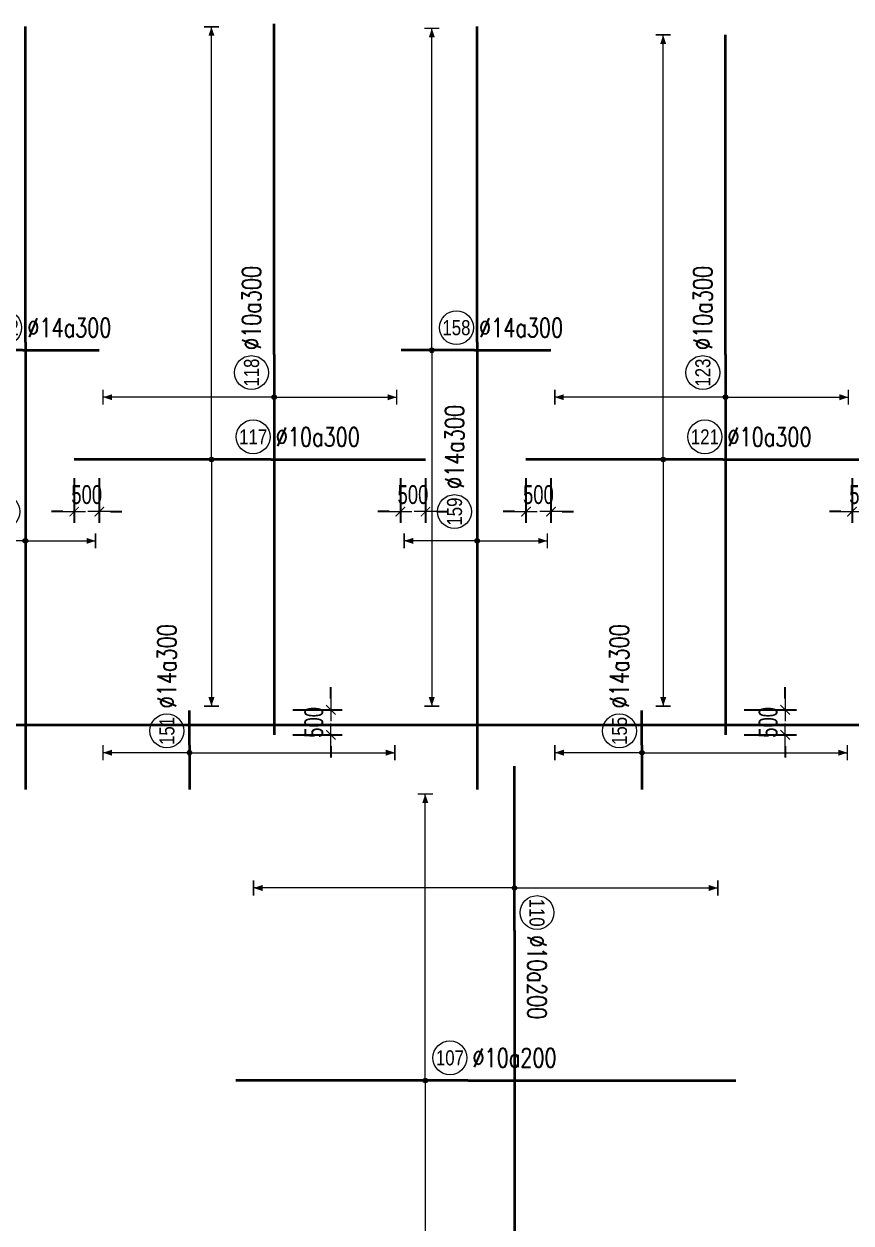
# Model space of a CAD drawing. Header units: millimetres. Extents: x -179076 to 505271, y -44005 to 99253.
# Drawn here: x 54700 to 71178, y 55080 to 78959 of the extents above; entities that cross this region are included whole.
import ezdxf
from ezdxf.enums import TextEntityAlignment as Align

# ---------------------------------------------------------------- set-up
doc = ezdxf.new("R2010")
doc.units = ezdxf.units.MM
doc.layers.get('0').update_dxf_attribs({"lineweight": 20})
doc.layers.get('Defpoints').update_dxf_attribs({"color": 151, "lineweight": 9})
for name, color, linetype, lineweight in [('NDC_S_DIM', 1, 'Continuous', 15), ('NDC_S_REBAR', 4, 'Continuous', 35), ('NDC_S_VN TEXT', 7, 'Continuous', 20)]:
    doc.layers.add(name, color=color, linetype=linetype, lineweight=lineweight)
doc.styles.add('ARIAL', font='arial.ttf', dxfattribs={"width": 0.8})
doc.styles.add('NDC_DIM', font='', dxfattribs={"width": 0.75})
doc.styles.add('NDC_EN TXT', font='romans.shx', dxfattribs={"width": 0.8})
doc.styles.get('NDC_DIM').set_extended_font_data('Dotum')
doc.dimstyles.new('NDC_dim_150', dxfattribs={"dimscale": 150, "dimtxt": 2.5, "dimasz": 1.5, "dimexe": 1.5, "dimexo": 2.5, "dimgap": 1, "dimtad": 1, "dimdec": 0, "dimzin": 0, "dimdsep": 46, "dimtxsty": 'NDC_DIM', "dimblk": 'DIMMARK', "dimcen": 0.09, "dimdle": 1.2, "dimclrd": 1, "dimclre": 1, "dimclrt": 3, "dimadec": 0, "dimazin": 0, "dimtfac": 1, "dimtdec": 0, "dimtix": 1, "dimtofl": 0, "dimtmove": 0, "dimatfit": 3, "dimfxl": 8, "dimfxlon": 1, "dimtolj": 1, "dimtzin": 0, "dimarcsym": 0})

# ---------------------------------------------------------------- blocks, each defined once
blk = doc.blocks.new('DIMMARK')
at = {"layer": 'NDC_S_DIM', "color": 1}
blk.add_line((-1.5, 0), (1, 0), dxfattribs=at)
at = {"layer": 'NDC_S_DIM', "color": 2, "const_width": 0.1}
blk.add_lwpolyline([(-0.42, -0.42), (0.42, 0.42)], dxfattribs=at)
blk = doc.blocks.new('*D398')
at = {"layer": 'Defpoints', "color": 0, "transparency": 16777216}
for p in [(55700, 70287), (56200, 70287), (56200, 69247)]:
    blk.add_point(p, dxfattribs=at)
at = {"layer": 'NDC_S_DIM', "color": 1, "lineweight": -2, "transparency": 16777216}
for p, q in [((55700, 69912), (55700, 69022)), ((56200, 69912), (56200, 69022)), ((55475, 69247), (55250, 69247)), ((56425, 69247), (56650, 69247))]:
    blk.add_line(p, q, dxfattribs=at)
at = {"layer": 'NDC_S_DIM', "color": 1, "lineweight": -2, "transparency": 16777216, "xscale": 225, "yscale": 225, "zscale": 225}
blk.add_blockref('DIMMARK', (55700, 69247), dxfattribs=at)
at = {"layer": 'NDC_S_DIM', "color": 1, "lineweight": -2, "transparency": 16777216, "xscale": 225, "yscale": 225, "zscale": 225, "rotation": 180}
blk.add_blockref('DIMMARK', (56200, 69247), dxfattribs=at)
at = {"layer": 'NDC_S_DIM', "color": 3, "transparency": 16777216, "insert": (55950, 69585), "char_height": 375, "attachment_point": 5, "style": 'NDC_DIM'}
blk.add_mtext('\\A1;500', dxfattribs=at)
blk = doc.blocks.new('*D399')
at = {"layer": 'Defpoints', "color": 0, "transparency": 16777216}
for p in [(62200, 70287), (62700, 70287), (62700, 69247)]:
    blk.add_point(p, dxfattribs=at)
at = {"layer": 'NDC_S_DIM', "color": 1, "lineweight": -2, "transparency": 16777216}
for p, q in [((62200, 69912), (62200, 69022)), ((62700, 69912), (62700, 69022)), ((61975, 69247), (61750, 69247)), ((62925, 69247), (63150, 69247))]:
    blk.add_line(p, q, dxfattribs=at)
at = {"layer": 'NDC_S_DIM', "color": 1, "lineweight": -2, "transparency": 16777216, "xscale": 225, "yscale": 225, "zscale": 225}
blk.add_blockref('DIMMARK', (62200, 69247), dxfattribs=at)
at = {"layer": 'NDC_S_DIM', "color": 1, "lineweight": -2, "transparency": 16777216, "xscale": 225, "yscale": 225, "zscale": 225, "rotation": 180}
blk.add_blockref('DIMMARK', (62700, 69247), dxfattribs=at)
at = {"layer": 'NDC_S_DIM', "color": 3, "transparency": 16777216, "insert": (62450, 69585), "char_height": 375, "attachment_point": 5, "style": 'NDC_DIM'}
blk.add_mtext('\\A1;500', dxfattribs=at)
blk = doc.blocks.new('*D400')
at = {"layer": 'Defpoints', "color": 0, "transparency": 16777216}
for p in [(64700, 70287), (65200, 70287), (64700, 69247)]:
    blk.add_point(p, dxfattribs=at)
at = {"layer": 'NDC_S_DIM', "color": 1, "lineweight": -2, "transparency": 16777216}
for p, q in [((64700, 69912), (64700, 69022)), ((65200, 69912), (65200, 69022)), ((64475, 69247), (64250, 69247)), ((65425, 69247), (65650, 69247))]:
    blk.add_line(p, q, dxfattribs=at)
at = {"layer": 'NDC_S_DIM', "color": 1, "lineweight": -2, "transparency": 16777216, "xscale": 225, "yscale": 225, "zscale": 225}
blk.add_blockref('DIMMARK', (64700, 69247), dxfattribs=at)
at = {"layer": 'NDC_S_DIM', "color": 1, "lineweight": -2, "transparency": 16777216, "xscale": 225, "yscale": 225, "zscale": 225, "rotation": 180}
blk.add_blockref('DIMMARK', (65200, 69247), dxfattribs=at)
at = {"layer": 'NDC_S_DIM', "color": 3, "transparency": 16777216, "insert": (64950, 69585), "char_height": 375, "attachment_point": 5, "style": 'NDC_DIM'}
blk.add_mtext('\\A1;500', dxfattribs=at)
blk = doc.blocks.new('*D401')
at = {"layer": 'Defpoints', "color": 0, "transparency": 16777216}
for p in [(71200, 70287), (71700, 70287), (71200, 69247)]:
    blk.add_point(p, dxfattribs=at)
at = {"layer": 'NDC_S_DIM', "color": 1, "lineweight": -2, "transparency": 16777216}
for p, q in [((71200, 69912), (71200, 69022)), ((71700, 69912), (71700, 69022)), ((70975, 69247), (70750, 69247)), ((71925, 69247), (72150, 69247))]:
    blk.add_line(p, q, dxfattribs=at)
at = {"layer": 'NDC_S_DIM', "color": 1, "lineweight": -2, "transparency": 16777216, "xscale": 225, "yscale": 225, "zscale": 225}
blk.add_blockref('DIMMARK', (71200, 69247), dxfattribs=at)
at = {"layer": 'NDC_S_DIM', "color": 1, "lineweight": -2, "transparency": 16777216, "xscale": 225, "yscale": 225, "zscale": 225, "rotation": 180}
blk.add_blockref('DIMMARK', (71700, 69247), dxfattribs=at)
at = {"layer": 'NDC_S_DIM', "color": 3, "transparency": 16777216, "insert": (71450, 69585), "char_height": 375, "attachment_point": 5, "style": 'NDC_DIM'}
blk.add_mtext('\\A1;500', dxfattribs=at)
blk = doc.blocks.new('*D416')
at = {"layer": 'Defpoints', "color": 0, "transparency": 16777216}
for p in [(59683, 65300), (60815, 65300), (59683, 64800)]:
    blk.add_point(p, dxfattribs=at)
at = {"layer": 'NDC_S_DIM', "color": 1, "lineweight": -2, "transparency": 16777216}
for p, q in [((60815, 65525), (60815, 65750)), ((60058, 65300), (61040, 65300)), ((60058, 64800), (61040, 64800)), ((60815, 64575), (60815, 64350))]:
    blk.add_line(p, q, dxfattribs=at)
at = {"layer": 'NDC_S_DIM', "color": 1, "lineweight": -2, "transparency": 16777216, "xscale": 225, "yscale": 225, "zscale": 225}
for p, rotation in [((60815, 65300), 270), ((60815, 64800), 90)]:
    blk.add_blockref('DIMMARK', p, dxfattribs=dict(at, rotation=rotation))
at = {"layer": 'NDC_S_DIM', "color": 3, "transparency": 16777216, "insert": (60477, 65050), "char_height": 375, "attachment_point": 5, "rotation": 90, "style": 'NDC_DIM'}
blk.add_mtext('\\A1;500', dxfattribs=at)
blk = doc.blocks.new('*D417')
at = {"layer": 'Defpoints', "color": 0, "transparency": 16777216}
for p in [(68675, 65300), (69866, 65300), (68675, 64800)]:
    blk.add_point(p, dxfattribs=at)
at = {"layer": 'NDC_S_DIM', "color": 1, "lineweight": -2, "transparency": 16777216}
for p, q in [((69866, 65525), (69866, 65750)), ((69050, 65300), (70091, 65300)), ((69050, 64800), (70091, 64800)), ((69866, 64575), (69866, 64350))]:
    blk.add_line(p, q, dxfattribs=at)
at = {"layer": 'NDC_S_DIM', "color": 1, "lineweight": -2, "transparency": 16777216, "xscale": 225, "yscale": 225, "zscale": 225}
for p, rotation in [((69866, 65300), 270), ((69866, 64800), 90)]:
    blk.add_blockref('DIMMARK', p, dxfattribs=dict(at, rotation=rotation))
at = {"layer": 'NDC_S_DIM', "color": 3, "transparency": 16777216, "insert": (69528, 65050), "char_height": 375, "attachment_point": 5, "rotation": 90, "style": 'NDC_DIM'}
blk.add_mtext('\\A1;500', dxfattribs=at)
blk = doc.blocks.new('*U713')
at = {"layer": 'NDC_S_REBAR'}
blk.add_line((0, 0), (281, 0), dxfattribs=at)
at = {"layer": 'NDC_S_VN TEXT', "style": 'ARIAL', "width": 0.8}
blk.add_attdef('KHT', text='', height=2, dxfattribs=at).set_placement((35.24, 3), align=Align.MIDDLE_CENTER)
at = {"layer": 'NDC_S_VN TEXT', "color": 3, "style": 'NDC_EN TXT', "width": 0.75}
blk.add_attdef('DKT', (38.24, 1.75), '', height=2.5, dxfattribs=at)
blk = doc.blocks.new('*U711')
h = blk.add_hatch(color=6)
edge = h.paths.add_edge_path()
edge.add_arc((-7.93, 0), 0.3, 0, 360)
at = {"layer": 'NDC_S_DIM', "color": 8}
for q in [(-7.93, 57.45), (-7.93, -32.75)]:
    blk.add_line((-7.93, 0), q, dxfattribs=at)
for points in [[(-8.93, 57.45, 0.2, 0.2, 0), (-6.93, 57.45, 0, 0, 0)], [(-8.93, -32.75, 0.2, 0.2, 0), (-6.93, -32.75, 0, 0, 0)]]:
    blk.add_lwpolyline(points, format="xyseb", dxfattribs=at)
at = {"layer": 'NDC_S_DIM'}
blk.add_circle((-2.39, 3), 2.25, dxfattribs=at)
at = {"layer": 'NDC_S_DIM', "color": 6}
blk.add_circle((-7.93, 0), 0.3, dxfattribs=at)
at = {"layer": 'NDC_S_DIM', "color": 8}
for points in [[(-8.33, 56.25), (-7.93, 57.45), (-7.53, 56.25)], [(-8.33, -31.55), (-7.93, -32.75), (-7.53, -31.55)]]:
    blk.add_solid(points, dxfattribs=at)
at = {"layer": 'NDC_S_REBAR'}
for p, q in [((0, 0), (-26.16, 0)), ((-26.16, 0), (-26.16, 0)), ((0, 0), (20.5, 0)), ((20.5, 0), (20.5, 0)), ((20.5, 0), (20.5, 0)), ((-26.16, 0), (-26.16, 0))]:
    blk.add_line(p, q, dxfattribs=at)
at = {"layer": 'NDC_S_VN TEXT', "style": 'ARIAL', "width": 0.8}
blk.add_attdef('KHT', text='', height=2, dxfattribs=at).set_placement((-2.39, 3), align=Align.MIDDLE_CENTER)
at = {"layer": 'NDC_S_VN TEXT', "color": 3, "style": 'NDC_EN TXT', "width": 0.75}
blk.add_attdef('DKT', (0.61, 1.75), '', height=2.5, dxfattribs=at)
blk = doc.blocks.new('*U710')
h = blk.add_hatch(color=6)
edge = h.paths.add_edge_path()
edge.add_arc((-7.93, 0), 0.3, 0, 360)
at = {"layer": 'NDC_S_DIM', "color": 8}
for q in [(-7.93, 56.37), (-7.93, -32.75)]:
    blk.add_line((-7.93, 0), q, dxfattribs=at)
for points in [[(-8.93, 56.37, 0.2, 0.2, 0), (-6.93, 56.37, 0, 0, 0)], [(-8.93, -32.75, 0.2, 0.2, 0), (-6.93, -32.75, 0, 0, 0)]]:
    blk.add_lwpolyline(points, format="xyseb", dxfattribs=at)
at = {"layer": 'NDC_S_DIM'}
blk.add_circle((-2.39, 3), 2.25, dxfattribs=at)
at = {"layer": 'NDC_S_DIM', "color": 6}
blk.add_circle((-7.93, 0), 0.3, dxfattribs=at)
at = {"layer": 'NDC_S_DIM', "color": 8}
for points in [[(-8.33, 55.17), (-7.93, 56.37), (-7.53, 55.17)], [(-8.33, -31.55), (-7.93, -32.75), (-7.53, -31.55)]]:
    blk.add_solid(points, dxfattribs=at)
at = {"layer": 'NDC_S_REBAR'}
for p, q in [((0, 0), (-26.16, 0)), ((-26.16, 0), (-26.16, 0)), ((0, 0), (20.5, 0)), ((20.5, 0), (20.5, 0)), ((20.5, 0), (20.5, 0)), ((-26.16, 0), (-26.16, 0))]:
    blk.add_line(p, q, dxfattribs=at)
at = {"layer": 'NDC_S_VN TEXT', "style": 'ARIAL', "width": 0.8}
blk.add_attdef('KHT', text='', height=2, dxfattribs=at).set_placement((-2.39, 3), align=Align.MIDDLE_CENTER)
at = {"layer": 'NDC_S_VN TEXT', "color": 3, "style": 'NDC_EN TXT', "width": 0.75}
blk.add_attdef('DKT', (0.61, 1.75), '', height=2.5, dxfattribs=at)
blk = doc.blocks.new('*U700')
h = blk.add_hatch(color=6)
edge = h.paths.add_edge_path()
edge.add_arc((-5.66, 0), 0.3, 0, 360)
at = {"layer": 'NDC_S_DIM', "color": 8}
for q in [(-5.66, 42.49), (-5.66, -47.25)]:
    blk.add_line((-5.66, 0), q, dxfattribs=at)
for points in [[(-6.66, 42.49, 0.2, 0.2, 0), (-4.66, 42.49, 0, 0, 0)], [(-6.66, -47.25, 0.2, 0.2, 0), (-4.66, -47.25, 0, 0, 0)]]:
    blk.add_lwpolyline(points, format="xyseb", dxfattribs=at)
at = {"layer": 'NDC_S_DIM'}
blk.add_circle((-2.39, 3), 2.25, dxfattribs=at)
at = {"layer": 'NDC_S_DIM', "color": 6}
blk.add_circle((-5.66, 0), 0.3, dxfattribs=at)
at = {"layer": 'NDC_S_DIM', "color": 8}
for points in [[(-6.06, 41.29), (-5.66, 42.49), (-5.26, 41.29)], [(-6.06, -46.05), (-5.66, -47.25), (-5.26, -46.05)]]:
    blk.add_solid(points, dxfattribs=at)
at = {"layer": 'NDC_S_REBAR'}
for p, q in [((0, 0), (-9.73, 0)), ((-9.73, 0), (-9.73, 0)), ((0, 0), (10.15, 0)), ((10.15, 0), (10.15, 0)), ((10.15, 0), (10.15, 0)), ((-9.73, 0), (-9.73, 0))]:
    blk.add_line(p, q, dxfattribs=at)
at = {"layer": 'NDC_S_VN TEXT', "style": 'ARIAL', "width": 0.8}
blk.add_attdef('KHT', text='', height=2, dxfattribs=at).set_placement((-2.39, 3), align=Align.MIDDLE_CENTER)
at = {"layer": 'NDC_S_VN TEXT', "color": 3, "style": 'NDC_EN TXT', "width": 0.75}
blk.add_attdef('DKT', (0.61, 1.75), '', height=2.5, dxfattribs=at)
blk = doc.blocks.new('*U699')
h = blk.add_hatch(color=6)
edge = h.paths.add_edge_path()
edge.add_arc((-5.66, 0), 0.3, 0, 360)
at = {"layer": 'NDC_S_DIM', "color": 8}
for q in [(-5.66, 42.75), (-5.66, -47.25)]:
    blk.add_line((-5.66, 0), q, dxfattribs=at)
for points in [[(-6.66, 42.75, 0.2, 0.2, 0), (-4.66, 42.75, 0, 0, 0)], [(-6.66, -47.25, 0.2, 0.2, 0), (-4.66, -47.25, 0, 0, 0)]]:
    blk.add_lwpolyline(points, format="xyseb", dxfattribs=at)
at = {"layer": 'NDC_S_DIM'}
blk.add_circle((-2.39, 3), 2.25, dxfattribs=at)
at = {"layer": 'NDC_S_DIM', "color": 6}
blk.add_circle((-5.66, 0), 0.3, dxfattribs=at)
at = {"layer": 'NDC_S_DIM', "color": 8}
for points in [[(-6.06, 41.55), (-5.66, 42.75), (-5.26, 41.55)], [(-6.06, -46.05), (-5.66, -47.25), (-5.26, -46.05)]]:
    blk.add_solid(points, dxfattribs=at)
at = {"layer": 'NDC_S_REBAR'}
for p, q in [((0, 0), (-9.73, 0)), ((-9.73, 0), (-9.73, 0)), ((0, 0), (10.15, 0)), ((10.15, 0), (10.15, 0)), ((10.15, 0), (10.15, 0)), ((-9.73, 0), (-9.73, 0))]:
    blk.add_line(p, q, dxfattribs=at)
at = {"layer": 'NDC_S_VN TEXT', "style": 'ARIAL', "width": 0.8}
blk.add_attdef('KHT', text='', height=2, dxfattribs=at).set_placement((-2.39, 3), align=Align.MIDDLE_CENTER)
at = {"layer": 'NDC_S_VN TEXT', "color": 3, "style": 'NDC_EN TXT', "width": 0.75}
blk.add_attdef('DKT', (0.61, 1.75), '', height=2.5, dxfattribs=at)
blk = doc.blocks.new('*U691')
h = blk.add_hatch(color=6)
edge = h.paths.add_edge_path()
edge.add_arc((-5.66, 0), 0.3, 0, 360)
at = {"layer": 'NDC_S_DIM', "color": 8}
for q in [(-5.66, 22.72), (-5.66, -16.28)]:
    blk.add_line((-5.66, 0), q, dxfattribs=at)
for points in [[(-6.66, 22.72, 0.2, 0.2, 0), (-4.66, 22.72, 0, 0, 0)], [(-6.66, -16.28, 0.2, 0.2, 0), (-4.66, -16.28, 0, 0, 0)]]:
    blk.add_lwpolyline(points, format="xyseb", dxfattribs=at)
at = {"layer": 'NDC_S_DIM'}
blk.add_circle((-2.39, 3), 2.25, dxfattribs=at)
at = {"layer": 'NDC_S_DIM', "color": 6}
blk.add_circle((-5.66, 0), 0.3, dxfattribs=at)
at = {"layer": 'NDC_S_DIM', "color": 8}
for points in [[(-6.06, 21.52), (-5.66, 22.72), (-5.26, 21.52)], [(-6.06, -15.08), (-5.66, -16.28), (-5.26, -15.08)]]:
    blk.add_solid(points, dxfattribs=at)
at = {"layer": 'NDC_S_REBAR'}
for p, q in [((0, 0), (-50.5, 0)), ((-50.5, 0), (-50.5, 0)), ((0, 0), (43.9, 0)), ((43.9, 0), (43.9, 0)), ((43.9, 0), (43.9, 0)), ((-50.5, 0), (-50.5, 0))]:
    blk.add_line(p, q, dxfattribs=at)
at = {"layer": 'NDC_S_VN TEXT', "style": 'ARIAL', "width": 0.8}
blk.add_attdef('KHT', text='', height=2, dxfattribs=at).set_placement((-2.39, 3), align=Align.MIDDLE_CENTER)
at = {"layer": 'NDC_S_VN TEXT', "color": 3, "style": 'NDC_EN TXT', "width": 0.75}
blk.add_attdef('DKT', (0.61, 1.75), '', height=2.5, dxfattribs=at)
blk = doc.blocks.new('*U690')
h = blk.add_hatch(color=6)
edge = h.paths.add_edge_path()
edge.add_arc((-5.66, 0), 0.3, 0, 360)
at = {"layer": 'NDC_S_DIM', "color": 8}
for q in [(-5.66, 22.67), (-5.66, -16.33)]:
    blk.add_line((-5.66, 0), q, dxfattribs=at)
for points in [[(-6.66, 22.67, 0.2, 0.2, 0), (-4.66, 22.67, 0, 0, 0)], [(-6.66, -16.33, 0.2, 0.2, 0), (-4.66, -16.33, 0, 0, 0)]]:
    blk.add_lwpolyline(points, format="xyseb", dxfattribs=at)
at = {"layer": 'NDC_S_DIM'}
blk.add_circle((-2.39, 3), 2.25, dxfattribs=at)
at = {"layer": 'NDC_S_DIM', "color": 6}
blk.add_circle((-5.66, 0), 0.3, dxfattribs=at)
at = {"layer": 'NDC_S_DIM', "color": 8}
for points in [[(-6.06, 21.47), (-5.66, 22.67), (-5.26, 21.47)], [(-6.06, -15.13), (-5.66, -16.33), (-5.26, -15.13)]]:
    blk.add_solid(points, dxfattribs=at)
at = {"layer": 'NDC_S_REBAR'}
for p, q in [((0, 0), (-50.5, 0)), ((-50.5, 0), (-50.5, 0)), ((0, 0), (42.46, 0)), ((42.46, 0), (42.46, 0)), ((42.46, 0), (42.46, 0)), ((-50.5, 0), (-50.5, 0))]:
    blk.add_line(p, q, dxfattribs=at)
at = {"layer": 'NDC_S_VN TEXT', "style": 'ARIAL', "width": 0.8}
blk.add_attdef('KHT', text='', height=2, dxfattribs=at).set_placement((-2.39, 3), align=Align.MIDDLE_CENTER)
at = {"layer": 'NDC_S_VN TEXT', "color": 3, "style": 'NDC_EN TXT', "width": 0.75}
blk.add_attdef('DKT', (0.61, 1.75), '', height=2.5, dxfattribs=at)
blk = doc.blocks.new('*U682')
h = blk.add_hatch(color=6)
edge = h.paths.add_edge_path()
edge.add_arc((-26.39, 0), 0.3, 0, 360)
at = {"layer": 'NDC_S_DIM', "color": 8}
for q in [(-26.39, 9.68), (-26.39, -9.32)]:
    blk.add_line((-26.39, 0), q, dxfattribs=at)
for points in [[(-27.39, 9.68, 0.2, 0.2, 0), (-25.39, 9.68, 0, 0, 0)], [(-27.39, -9.32, 0.2, 0.2, 0), (-25.39, -9.32, 0, 0, 0)]]:
    blk.add_lwpolyline(points, format="xyseb", dxfattribs=at)
at = {"layer": 'NDC_S_DIM'}
blk.add_circle((-22.5, 3), 2.25, dxfattribs=at)
at = {"layer": 'NDC_S_DIM', "color": 6}
blk.add_circle((-26.39, 0), 0.3, dxfattribs=at)
at = {"layer": 'NDC_S_DIM', "color": 8}
for points in [[(-26.79, 8.48), (-26.39, 9.68), (-25.99, 8.48)], [(-26.79, -8.12), (-26.39, -9.32), (-25.99, -8.12)]]:
    blk.add_solid(points, dxfattribs=at)
at = {"layer": 'NDC_S_REBAR'}
for p, q in [((0, 0), (-59.39, 0)), ((-59.39, 0), (-59.39, 0)), ((0, 0), (41.92, 0)), ((41.92, 0), (41.92, 0)), ((41.92, 0), (41.92, 0)), ((-59.39, 0), (-59.39, 0))]:
    blk.add_line(p, q, dxfattribs=at)
at = {"layer": 'NDC_S_VN TEXT', "style": 'ARIAL', "width": 0.8}
blk.add_attdef('KHT', text='', height=2, dxfattribs=at).set_placement((-22.5, 3), align=Align.MIDDLE_CENTER)
at = {"layer": 'NDC_S_VN TEXT', "color": 3, "style": 'NDC_EN TXT', "width": 0.75}
blk.add_attdef('DKT', (-19.5, 1.75), '', height=2.5, dxfattribs=at)
blk = doc.blocks.new('*U681')
h = blk.add_hatch(color=6)
edge = h.paths.add_edge_path()
edge.add_arc((-26.39, 0), 0.3, 0, 360)
at = {"layer": 'NDC_S_DIM', "color": 8}
for q in [(-26.39, 9.68), (-26.39, -9.32)]:
    blk.add_line((-26.39, 0), q, dxfattribs=at)
for points in [[(-27.39, 9.68, 0.2, 0.2, 0), (-25.39, 9.68, 0, 0, 0)], [(-27.39, -9.32, 0.2, 0.2, 0), (-25.39, -9.32, 0, 0, 0)]]:
    blk.add_lwpolyline(points, format="xyseb", dxfattribs=at)
at = {"layer": 'NDC_S_DIM'}
blk.add_circle((-22.5, 3), 2.25, dxfattribs=at)
at = {"layer": 'NDC_S_DIM', "color": 6}
blk.add_circle((-26.39, 0), 0.3, dxfattribs=at)
at = {"layer": 'NDC_S_DIM', "color": 8}
for points in [[(-26.79, 8.48), (-26.39, 9.68), (-25.99, 8.48)], [(-26.79, -8.12), (-26.39, -9.32), (-25.99, -8.12)]]:
    blk.add_solid(points, dxfattribs=at)
at = {"layer": 'NDC_S_REBAR'}
for p, q in [((0, 0), (-59.39, 0)), ((-59.39, 0), (-59.39, 0)), ((0, 0), (41.92, 0)), ((41.92, 0), (41.92, 0)), ((41.92, 0), (41.92, 0)), ((-59.39, 0), (-59.39, 0))]:
    blk.add_line(p, q, dxfattribs=at)
at = {"layer": 'NDC_S_VN TEXT', "style": 'ARIAL', "width": 0.8}
blk.add_attdef('KHT', text='', height=2, dxfattribs=at).set_placement((-22.5, 3), align=Align.MIDDLE_CENTER)
at = {"layer": 'NDC_S_VN TEXT', "color": 3, "style": 'NDC_EN TXT', "width": 0.75}
blk.add_attdef('DKT', (-19.5, 1.75), '', height=2.5, dxfattribs=at)
blk = doc.blocks.new('*U673')
h = blk.add_hatch(color=6)
edge = h.paths.add_edge_path()
edge.add_arc((-1.02, 0), 0.3, 0, 360)
at = {"layer": 'NDC_S_DIM', "color": 8}
for q in [(-1.02, 11.48), (-1.02, -27.27)]:
    blk.add_line((-1.02, 0), q, dxfattribs=at)
for points in [[(-2.02, 11.48, 0.2, 0.2, 0), (-0.02, 11.48, 0, 0, 0)], [(-2.02, -27.27, 0.2, 0.2, 0), (-0.02, -27.27, 0, 0, 0)]]:
    blk.add_lwpolyline(points, format="xyseb", dxfattribs=at)
at = {"layer": 'NDC_S_DIM'}
blk.add_circle((1.87, 3), 2.25, dxfattribs=at)
at = {"layer": 'NDC_S_DIM', "color": 6}
blk.add_circle((-1.02, 0), 0.3, dxfattribs=at)
at = {"layer": 'NDC_S_DIM', "color": 8}
for points in [[(-1.42, 10.28), (-1.02, 11.48), (-0.62, 10.28)], [(-1.42, -26.07), (-1.02, -27.27), (-0.62, -26.07)]]:
    blk.add_solid(points, dxfattribs=at)
at = {"layer": 'NDC_S_REBAR'}
for p, q in [((0, 0), (-5.9, 0)), ((-5.9, 0), (-5.9, 0)), ((0, 0), (4.56, 0)), ((4.56, 0), (4.56, 0)), ((4.56, 0), (4.56, 0)), ((-5.9, 0), (-5.9, 0))]:
    blk.add_line(p, q, dxfattribs=at)
at = {"layer": 'NDC_S_VN TEXT', "style": 'ARIAL', "width": 0.8}
blk.add_attdef('KHT', text='', height=2, dxfattribs=at).set_placement((1.87, 3), align=Align.MIDDLE_CENTER)
at = {"layer": 'NDC_S_VN TEXT', "color": 3, "style": 'NDC_EN TXT', "width": 0.75}
blk.add_attdef('DKT', (4.87, 1.75), '', height=2.5, dxfattribs=at)
blk = doc.blocks.new('*U672')
h = blk.add_hatch(color=6)
edge = h.paths.add_edge_path()
edge.add_arc((-1.02, 0), 0.3, 0, 360)
at = {"layer": 'NDC_S_DIM', "color": 8}
for q in [(-1.02, 11.58), (-1.02, -27.27)]:
    blk.add_line((-1.02, 0), q, dxfattribs=at)
for points in [[(-2.02, 11.58, 0.2, 0.2, 0), (-0.02, 11.58, 0, 0, 0)], [(-2.02, -27.27, 0.2, 0.2, 0), (-0.02, -27.27, 0, 0, 0)]]:
    blk.add_lwpolyline(points, format="xyseb", dxfattribs=at)
at = {"layer": 'NDC_S_DIM'}
blk.add_circle((1.87, 3), 2.25, dxfattribs=at)
at = {"layer": 'NDC_S_DIM', "color": 6}
blk.add_circle((-1.02, 0), 0.3, dxfattribs=at)
at = {"layer": 'NDC_S_DIM', "color": 8}
for points in [[(-1.42, 10.38), (-1.02, 11.58), (-0.62, 10.38)], [(-1.42, -26.07), (-1.02, -27.27), (-0.62, -26.07)]]:
    blk.add_solid(points, dxfattribs=at)
at = {"layer": 'NDC_S_REBAR'}
for p, q in [((0, 0), (-5.9, 0)), ((-5.9, 0), (-5.9, 0)), ((0, 0), (4.56, 0)), ((4.56, 0), (4.56, 0)), ((4.56, 0), (4.56, 0)), ((-5.9, 0), (-5.9, 0))]:
    blk.add_line(p, q, dxfattribs=at)
at = {"layer": 'NDC_S_VN TEXT', "style": 'ARIAL', "width": 0.8}
blk.add_attdef('KHT', text='', height=2, dxfattribs=at).set_placement((1.87, 3), align=Align.MIDDLE_CENTER)
at = {"layer": 'NDC_S_VN TEXT', "color": 3, "style": 'NDC_EN TXT', "width": 0.75}
blk.add_attdef('DKT', (4.87, 1.75), '', height=2.5, dxfattribs=at)
blk = doc.blocks.new('*U660')
h = blk.add_hatch(color=6)
edge = h.paths.add_edge_path()
edge.add_arc((-5.66, 0), 0.3, 0, 360)
at = {"layer": 'NDC_S_DIM', "color": 8}
for q in [(-5.66, 38.03), (-5.66, -36.97)]:
    blk.add_line((-5.66, 0), q, dxfattribs=at)
for points in [[(-6.66, 38.03, 0.2, 0.2, 0), (-4.66, 38.03, 0, 0, 0)], [(-6.66, -36.97, 0.2, 0.2, 0), (-4.66, -36.97, 0, 0, 0)]]:
    blk.add_lwpolyline(points, format="xyseb", dxfattribs=at)
at = {"layer": 'NDC_S_DIM'}
blk.add_circle((-2.39, 3), 2.25, dxfattribs=at)
at = {"layer": 'NDC_S_DIM', "color": 6}
blk.add_circle((-5.66, 0), 0.3, dxfattribs=at)
at = {"layer": 'NDC_S_DIM', "color": 8}
for points in [[(-6.06, 36.83), (-5.66, 38.03), (-5.26, 36.83)], [(-6.06, -35.77), (-5.66, -36.97), (-5.26, -35.77)]]:
    blk.add_solid(points, dxfattribs=at)
at = {"layer": 'NDC_S_REBAR'}
for p, q in [((0, 0), (-30.83, 0)), ((-30.83, 0), (-30.83, 0)), ((0, 0), (35.57, 0)), ((35.57, 0), (35.57, 0)), ((35.57, 0), (35.57, 0)), ((-30.83, 0), (-30.83, 0))]:
    blk.add_line(p, q, dxfattribs=at)
at = {"layer": 'NDC_S_VN TEXT', "style": 'ARIAL', "width": 0.8}
blk.add_attdef('KHT', text='', height=2, dxfattribs=at).set_placement((-2.39, 3), align=Align.MIDDLE_CENTER)
at = {"layer": 'NDC_S_VN TEXT', "color": 3, "style": 'NDC_EN TXT', "width": 0.75}
blk.add_attdef('DKT', (0.61, 1.75), '', height=2.5, dxfattribs=at)
blk = doc.blocks.new('*U659')
h = blk.add_hatch(color=6)
edge = h.paths.add_edge_path()
edge.add_arc((-5.66, 0), 0.3, 0, 360)
at = {"layer": 'NDC_S_DIM', "color": 8}
for q in [(-5.66, 27.02), (-5.66, -34.65)]:
    blk.add_line((-5.66, 0), q, dxfattribs=at)
for points in [[(-6.66, 27.02, 0.2, 0.2, 0), (-4.66, 27.02, 0, 0, 0)], [(-6.66, -34.65, 0.2, 0.2, 0), (-4.66, -34.65, 0, 0, 0)]]:
    blk.add_lwpolyline(points, format="xyseb", dxfattribs=at)
at = {"layer": 'NDC_S_DIM'}
blk.add_circle((-2.39, 3), 2.25, dxfattribs=at)
at = {"layer": 'NDC_S_DIM', "color": 6}
blk.add_circle((-5.66, 0), 0.3, dxfattribs=at)
at = {"layer": 'NDC_S_DIM', "color": 8}
for points in [[(-6.06, 25.82), (-5.66, 27.02), (-5.26, 25.82)], [(-6.06, -33.45), (-5.66, -34.65), (-5.26, -33.45)]]:
    blk.add_solid(points, dxfattribs=at)
at = {"layer": 'NDC_S_REBAR'}
for p, q in [((0, 0), (-21.84, 0)), ((-21.84, 0), (-21.84, 0)), ((0, 0), (60.56, 0)), ((60.56, 0), (60.56, 0)), ((60.56, 0), (60.56, 0)), ((-21.84, 0), (-21.84, 0))]:
    blk.add_line(p, q, dxfattribs=at)
at = {"layer": 'NDC_S_VN TEXT', "style": 'ARIAL', "width": 0.8}
blk.add_attdef('KHT', text='', height=2, dxfattribs=at).set_placement((-2.39, 3), align=Align.MIDDLE_CENTER)
at = {"layer": 'NDC_S_VN TEXT', "color": 3, "style": 'NDC_EN TXT', "width": 0.75}
blk.add_attdef('DKT', (0.61, 1.75), '', height=2.5, dxfattribs=at)

msp = doc.modelspace()

# ---------------------------------------------------------------- block references
at = {"xscale": 150, "yscale": 150, "zscale": 150}
for name, p, values in [('*U700', (54674.9, 72461.4), {'KHT': '152', 'DKT': '%%c14a300'}), ('*U711', (59625.1, 70286.3), {'KHT': '117', 'DKT': '%%C10a300'}), ('*U699', (63674.9, 72461.4), {'KHT': '158', 'DKT': '%%c14a300'}), ('*U710', (68625.1, 70286.3), {'KHT': '121', 'DKT': '%%C10a300'}), ('*U660', (63545.2, 57919.7), {'KHT': '107', 'DKT': '%%C10a200'})]:
    msp.add_blockref(name, p, dxfattribs=at).add_auto_attribs(values)
for name, p, rotation, values in [('*U682', (54728.2, 72623.2), 90, {'KHT': '153', 'DKT': '%%c14a300'}), ('*U691', (59683.6, 72374.9), 90, {'KHT': '118', 'DKT': '%%C10a300'}), ('*U681', (63728.2, 72623.2), 90, {'KHT': '159', 'DKT': '%%c14a300'}), ('*U690', (68675.8, 72374.9), 90, {'KHT': '123', 'DKT': '%%C10a300'}), ('*U673', (57997.8, 64599.9), 90, {'KHT': '151', 'DKT': '%%c14a300'}), ('*U672', (67013.5, 64599.9), 90, {'KHT': '155', 'DKT': '%%c14a300'}), ('*U659', (64471.8, 60903.5), 270, {'KHT': '110', 'DKT': '%%C10a200'})]:
    msp.add_blockref(name, p, dxfattribs=dict(at, rotation=rotation)).add_auto_attribs(values)
msp.add_blockref('*U713', (46200.6, 65000.3), dxfattribs=at)

# ---------------------------------------------------------------- dimensions: what is measured, and where the dimension line sits
at = {"layer": 'NDC_S_DIM'}
for base, p1, p2, picture, middle in [((56200, 69247.3), (55700, 70287.1), (56200, 70287.1), '*D398', (55950, 69585)), ((62700, 69247.3), (62200, 70287.1), (62700, 70287.1), '*D399', (62450, 69585)), ((64700, 69247.3), (65200, 70287.1), (64700, 70287.1), '*D400', (64950, 69585)), ((71200, 69247.3), (71700, 70287.1), (71200, 70287.1), '*D401', (71450, 69585))]:
    dim = msp.add_linear_dim(base=base, p1=p1, p2=p2, dimstyle='NDC_dim_150', dxfattribs=at)
    dim.commit()
    dim.dimension.update_dxf_attribs({"geometry": picture, "text_midpoint": middle})
for base, p1, p2, picture, middle in [((60814.8, 65300), (59682.8, 64800), (59682.8, 65300), '*D416', (60477, 65050)), ((69866.2, 65300), (68675, 64800), (68675, 65300), '*D417', (69528.4, 65050))]:
    dim = msp.add_linear_dim(base=base, p1=p1, p2=p2, angle=90, dimstyle='NDC_dim_150', dxfattribs=at)
    dim.commit()
    dim.dimension.update_dxf_attribs({"geometry": picture, "text_midpoint": middle})

doc.saveas('drawing.dxf')
